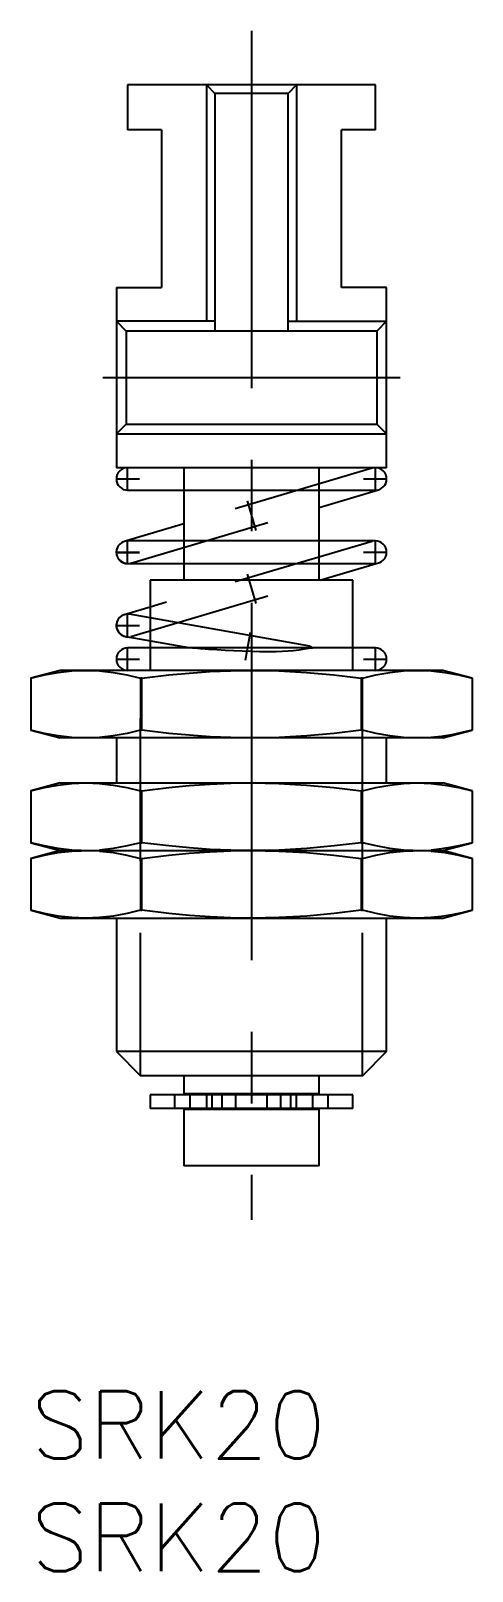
# Model space of a CAD drawing. Extents: x 0 to 19.6, y -8 to 60.4.
import ezdxf

# ---------------------------------------------------------------- set-up
doc = ezdxf.new("R2010")
doc.units = 0
doc.header["$LTSCALE"] = 0.5
doc.linetypes.add('CENTER', pattern=[50.8, 31.75, -6.35, 6.35, -6.35])
doc.linetypes.add('DASHED', pattern=[19.05, 12.7, -6.35])
for name, color, linetype in [('MSM_CENTER', 1, 'CENTER'), ('MSM_CONTINUOUS', 7, 'CONTINUOUS'), ('MSM_DASHED', 4, 'DASHED'), ('MSM_NARROW', 5, 'CONTINUOUS'), ('MSM_PART_NUMBER', 7, 'CONTINUOUS')]:
    doc.layers.add(name, color=color, linetype=linetype)
doc.styles.get("Standard").update_dxf_attribs({"font": 'txt.shx', "height": 3, "bigfont": 'bigfont.shx'})

msp = doc.modelspace()

# ---------------------------------------------------------------- linework, layer by layer
at = {"layer": 'MSM_CENTER'}
for p, q in [((9.8, 60.4), (9.8, 7.6)), ((3.2, 45), (16.4, 45)), ((3.775, 40.5), (4.825, 40.5)), ((4.3, 39.975), (4.3, 41.025)), ((14.775, 40.5), (15.825, 40.5)), ((15.3, 39.975), (15.3, 41.025)), ((9.604, 39.526), (9.992, 38.215)), ((4.296, 36.715), (4.296, 37.765)), ((4.3, 36.725), (4.3, 37.775)), ((15.3, 36.725), (15.3, 37.775)), ((3.771, 37.24), (4.821, 37.24)), ((3.775, 37.25), (4.825, 37.25)), ((14.775, 37.25), (15.825, 37.25)), ((9.604, 36.276), (9.992, 34.965)), ((4.296, 33.465), (4.296, 34.515)), ((4.3, 33.475), (4.3, 34.525)), ((3.771, 33.99), (4.821, 33.99)), ((3.775, 34), (4.825, 34)), ((9.745, 33.687), (9.524, 32.432)), ((4.3, 31.975), (4.3, 33.025)), ((15.3, 31.975), (15.3, 33.025)), ((3.775, 32.5), (4.825, 32.5)), ((14.775, 32.5), (15.825, 32.5))]:
    msp.add_line(p, q, dxfattribs=at)
at = {"layer": 'MSM_CONTINUOUS'}
for p, q in [((4.3, 58), (4.3, 56)), ((15.3, 58), (4.3, 58)), ((7.8, 58), (8.179, 57.621)), ((8.179, 57.621), (8.179, 47.067)), ((11.421, 57.621), (8.179, 57.621)), ((11.421, 57.621), (11.8, 58)), ((11.421, 47.067), (11.421, 57.621)), ((15.3, 56), (15.3, 58)), ((5.8, 56), (4.3, 56)), ((5.8, 56), (5.8, 49)), ((13.8, 49), (13.8, 56)), ((15.3, 56), (13.8, 56)), ((3.8, 49), (3.8, 41)), ((3.8, 49), (5.8, 49)), ((15.8, 49), (13.8, 49)), ((15.8, 41), (15.8, 49)), ((4.233, 47.067), (3.8, 47.5)), ((15.8, 47.5), (15.367, 47.067)), ((15.367, 47.067), (4.233, 47.067)), ((4.233, 47.067), (4.233, 42.933)), ((15.367, 47.067), (15.367, 42.933)), ((3.8, 42.5), (4.233, 42.933)), ((4.233, 42.933), (15.367, 42.933)), ((15.367, 42.933), (15.8, 42.5)), ((15.8, 41), (3.8, 41)), ((4.3, 40), (15.3, 40)), ((6.8, 40), (6.8, 37.75)), ((12.8, 39.238), (15.442, 40.021)), ((12.8, 37.75), (12.8, 40)), ((6.8, 38.504), (4.246, 37.747)), ((15.3, 37.75), (4.3, 37.75)), ((4.3, 36.75), (15.3, 36.75)), ((6.8, 36.75), (6.8, 36)), ((12.8, 36), (12.8, 36.75)), ((12.841, 36), (15.442, 36.771)), ((5.3, 36), (5.3, 34.331)), ((14.3, 36), (5.3, 36)), ((14.3, 33), (14.3, 36)), ((5.3, 34.809), (4.246, 34.497)), ((12.388, 33.082), (4.387, 34.492)), ((4.213, 33.508), (7.092, 33)), ((7.093, 33), (4.3, 33)), ((5.3, 33.316), (5.3, 33)), ((7.093, 33), (7.092, 33)), ((7.106, 32.998), (7.093, 33)), ((7.126, 32.996), (7.106, 32.998)), ((7.188, 32.99), (7.126, 32.996)), ((7.256, 32.984), (7.188, 32.99)), ((7.408, 32.972), (7.256, 32.984)), ((7.568, 32.959), (7.408, 32.972)), ((7.901, 32.934), (7.568, 32.959)), ((8.263, 32.909), (7.901, 32.934)), ((8.636, 32.886), (8.263, 32.909)), ((9.009, 32.865), (8.636, 32.886)), ((9.385, 32.848), (9.009, 32.865)), ((9.772, 32.833), (9.385, 32.848)), ((10.156, 32.824), (9.772, 32.833)), ((11.165, 32.837), (10.901, 32.827)), ((11.422, 32.853), (11.165, 32.837)), ((11.666, 32.875), (11.422, 32.853)), ((11.898, 32.903), (11.666, 32.875)), ((12.065, 32.926), (11.898, 32.903)), ((12.222, 32.95), (12.065, 32.926)), ((12.368, 32.971), (12.222, 32.95)), ((12.503, 32.988), (12.368, 32.971)), ((12.388, 33.082), (12.431, 33.066)), ((12.431, 33.066), (12.47, 33.034)), ((12.47, 33.034), (12.493, 33)), ((15.3, 33), (12.493, 33)), ((12.493, 33), (12.503, 32.988)), ((10.532, 32.821), (10.156, 32.824)), ((10.901, 32.827), (10.532, 32.821)), ((1.3, 32), (0, 31.652)), ((0, 31.652), (0.606, 31.797)), ((0, 31.652), (0, 29.348)), ((0.606, 31.797), (1.214, 31.907)), ((1.214, 31.907), (1.826, 31.976)), ((18.3, 32), (1.3, 32)), ((1.826, 31.976), (2.439, 32)), ((2.439, 32), (3.048, 31.977)), ((3.048, 31.977), (3.659, 31.908)), ((3.659, 31.908), (4.269, 31.798)), ((4.269, 31.798), (4.878, 31.652)), ((4.878, 31.652), (4.878, 29.348)), ((4.923, 31.652), (4.878, 31.652)), ((4.923, 31.652), (6.123, 31.796)), ((4.923, 29.348), (4.923, 31.652)), ((6.123, 31.796), (7.038, 31.883)), ((7.038, 31.883), (7.956, 31.947)), ((7.956, 31.947), (8.877, 31.987)), ((8.877, 31.987), (9.8, 32)), ((9.8, 32), (11.019, 31.977)), ((11.019, 31.977), (12.239, 31.908)), ((12.239, 31.908), (13.459, 31.798)), ((13.459, 31.798), (14.677, 31.652)), ((14.722, 31.652), (14.677, 31.652)), ((14.677, 31.652), (14.677, 29.348)), ((14.722, 31.652), (15.328, 31.797)), ((14.722, 29.348), (14.722, 31.652)), ((15.328, 31.797), (15.936, 31.907)), ((15.936, 31.907), (16.548, 31.976)), ((16.548, 31.976), (17.161, 32)), ((17.161, 32), (17.771, 31.977)), ((17.771, 31.977), (18.381, 31.908)), ((19.6, 31.652), (18.3, 32)), ((18.381, 31.908), (18.991, 31.798)), ((18.991, 31.798), (19.6, 31.652)), ((19.6, 31.652), (19.6, 29.348)), ((0, 29.348), (1.3, 29)), ((0.609, 29.202), (0, 29.348)), ((1.219, 29.092), (0.609, 29.202)), ((1.829, 29.023), (1.219, 29.092)), ((18.3, 29), (1.3, 29)), ((2.439, 29), (1.829, 29.023)), ((3.052, 29.024), (2.439, 29)), ((3.663, 29.093), (3.052, 29.024)), ((4.272, 29.203), (3.663, 29.093)), ((3.8, 29), (3.8, 27)), ((4.878, 29.348), (4.272, 29.203)), ((4.923, 29.348), (4.878, 29.348)), ((6.123, 29.204), (4.923, 29.348)), ((7.041, 29.117), (6.123, 29.204)), ((7.961, 29.053), (7.041, 29.117)), ((8.881, 29.013), (7.961, 29.053)), ((9.8, 29), (8.881, 29.013)), ((11.026, 29.024), (9.8, 29)), ((12.25, 29.093), (11.026, 29.024)), ((13.466, 29.203), (12.25, 29.093)), ((14.677, 29.348), (13.466, 29.203)), ((14.722, 29.348), (14.677, 29.348)), ((15.331, 29.202), (14.722, 29.348)), ((15.942, 29.092), (15.331, 29.202)), ((15.8, 27), (15.8, 29)), ((16.552, 29.023), (15.942, 29.092)), ((17.161, 29), (16.552, 29.023)), ((17.774, 29.024), (17.161, 29)), ((18.233, 29.071), (17.774, 29.024)), ((18.69, 29.143), (18.233, 29.071)), ((18.3, 29), (19.6, 29.348)), ((19.146, 29.236), (18.69, 29.143)), ((19.6, 29.348), (19.146, 29.236)), ((1.3, 27), (0, 26.652)), ((0, 26.652), (0.606, 26.797)), ((0.606, 26.797), (1.214, 26.907)), ((1.214, 26.907), (1.826, 26.976)), ((1.3, 27), (18.3, 27)), ((1.826, 26.976), (2.439, 27)), ((2.439, 27), (3.048, 26.977)), ((3.048, 26.977), (3.659, 26.908)), ((3.659, 26.908), (4.269, 26.798)), ((4.269, 26.798), (4.878, 26.652)), ((4.923, 26.652), (6.123, 26.796)), ((6.123, 26.796), (7.038, 26.883)), ((7.038, 26.883), (7.956, 26.947)), ((7.956, 26.947), (8.877, 26.987)), ((8.877, 26.987), (9.8, 27)), ((9.8, 27), (11.019, 26.977)), ((11.019, 26.977), (12.239, 26.908)), ((12.239, 26.908), (13.459, 26.798)), ((13.459, 26.798), (14.677, 26.652)), ((14.722, 26.652), (15.328, 26.797)), ((15.328, 26.797), (15.936, 26.907)), ((15.936, 26.907), (16.548, 26.976)), ((16.548, 26.976), (17.161, 27)), ((17.161, 27), (17.771, 26.977)), ((17.771, 26.977), (18.381, 26.908)), ((19.6, 26.652), (18.3, 27)), ((18.381, 26.908), (18.991, 26.798)), ((18.991, 26.798), (19.6, 26.652)), ((0, 26.652), (0, 24.348)), ((4.878, 26.652), (4.878, 24.348)), ((4.878, 26.652), (4.923, 26.652)), ((4.923, 24.348), (4.923, 26.652)), ((14.677, 26.652), (14.677, 24.348)), ((14.677, 26.652), (14.722, 26.652)), ((14.722, 24.348), (14.722, 26.652)), ((19.6, 26.652), (19.6, 24.348)), ((0, 24.348), (1.3, 24)), ((0.609, 24.202), (0, 24.348)), ((1.3, 24), (0, 23.652)), ((1.219, 24.092), (0.609, 24.202)), ((1.214, 23.907), (1.826, 23.976)), ((1.829, 24.023), (1.219, 24.092)), ((1.3, 24), (18.3, 24)), ((1.826, 23.976), (3.052, 24.024)), ((3.048, 23.977), (1.829, 24.023)), ((3.048, 23.977), (3.659, 23.908)), ((3.663, 24.093), (3.052, 24.024)), ((4.272, 24.203), (3.663, 24.093)), ((4.878, 24.348), (4.272, 24.203)), ((4.878, 24.348), (4.923, 24.348)), ((6.123, 24.204), (4.923, 24.348)), ((7.041, 24.117), (6.123, 24.204)), ((7.038, 23.883), (7.956, 23.947)), ((7.961, 24.053), (7.041, 24.117)), ((7.956, 23.947), (8.877, 23.987)), ((8.881, 24.013), (7.961, 24.053)), ((8.877, 23.987), (9.8, 24)), ((9.8, 24), (8.881, 24.013)), ((11.026, 24.024), (9.8, 24)), ((9.8, 24), (11.019, 23.977)), ((11.019, 23.977), (12.239, 23.908)), ((12.25, 24.093), (11.026, 24.024)), ((13.466, 24.203), (12.25, 24.093)), ((14.677, 24.348), (13.466, 24.203)), ((14.677, 24.348), (14.722, 24.348)), ((15.331, 24.202), (14.722, 24.348)), ((15.942, 24.092), (15.331, 24.202)), ((15.936, 23.907), (16.548, 23.976)), ((16.552, 24.023), (15.942, 24.092)), ((16.548, 23.976), (17.774, 24.024)), ((17.771, 23.977), (16.552, 24.023)), ((17.771, 23.977), (18.381, 23.908)), ((18.233, 24.071), (17.774, 24.024)), ((18.69, 24.143), (18.233, 24.071)), ((18.3, 24), (19.6, 24.348)), ((19.6, 23.652), (18.3, 24)), ((19.146, 24.236), (18.69, 24.143)), ((19.6, 24.348), (19.146, 24.236)), ((0, 23.652), (0.606, 23.797)), ((0, 23.652), (0, 21.348)), ((0.606, 23.797), (1.214, 23.907)), ((3.659, 23.908), (4.269, 23.798)), ((4.269, 23.798), (4.878, 23.652)), ((4.878, 23.652), (4.878, 21.348)), ((4.878, 23.652), (4.923, 23.652)), ((4.923, 23.652), (6.123, 23.796)), ((4.923, 21.348), (4.923, 23.652)), ((6.123, 23.796), (7.038, 23.883)), ((12.239, 23.908), (13.459, 23.798)), ((13.459, 23.798), (14.677, 23.652)), ((14.677, 23.652), (14.677, 21.348)), ((14.677, 23.652), (14.722, 23.652)), ((14.722, 23.652), (15.328, 23.797)), ((14.722, 21.348), (14.722, 23.652)), ((15.328, 23.797), (15.936, 23.907)), ((18.381, 23.908), (18.991, 23.798)), ((18.991, 23.798), (19.6, 23.652)), ((19.6, 23.652), (19.6, 21.348)), ((0, 21.348), (1.3, 21)), ((0.609, 21.202), (0, 21.348)), ((4.878, 21.348), (4.272, 21.203)), ((4.878, 21.348), (4.923, 21.348)), ((6.123, 21.204), (4.923, 21.348)), ((7.041, 21.117), (6.123, 21.204)), ((14.677, 21.348), (13.466, 21.203)), ((14.677, 21.348), (14.722, 21.348)), ((15.331, 21.202), (14.722, 21.348)), ((18.3, 21), (19.6, 21.348)), ((19.146, 21.236), (18.69, 21.143)), ((19.6, 21.348), (19.146, 21.236)), ((1.219, 21.092), (0.609, 21.202)), ((1.829, 21.023), (1.219, 21.092)), ((1.3, 21), (18.3, 21)), ((2.439, 21), (1.829, 21.023)), ((3.052, 21.024), (2.439, 21)), ((3.663, 21.093), (3.052, 21.024)), ((4.272, 21.203), (3.663, 21.093)), ((3.8, 21), (3.8, 15.073)), ((7.961, 21.053), (7.041, 21.117)), ((8.881, 21.013), (7.961, 21.053)), ((9.8, 21), (8.881, 21.013)), ((11.026, 21.024), (9.8, 21)), ((12.25, 21.093), (11.026, 21.024)), ((13.466, 21.203), (12.25, 21.093)), ((15.942, 21.092), (15.331, 21.202)), ((15.8, 15.073), (15.8, 21)), ((16.552, 21.023), (15.942, 21.092)), ((17.161, 21), (16.552, 21.023)), ((17.774, 21.024), (17.161, 21)), ((18.233, 21.071), (17.774, 21.024)), ((18.69, 21.143), (18.233, 21.071)), ((3.8, 15.073), (4.874, 14)), ((15.8, 15.073), (3.8, 15.073)), ((14.726, 14), (15.8, 15.073)), ((14.726, 14), (4.874, 14)), ((6.8, 14), (6.8, 13.2)), ((12.8, 13.2), (12.8, 14)), ((5.3, 13.15), (5.3, 12.55)), ((14.3, 13.15), (5.3, 13.15)), ((12.8, 13.2), (6.8, 13.2)), ((7.8, 13.2), (7.8, 13.15)), ((11.8, 13.15), (11.8, 13.2)), ((14.3, 12.55), (14.3, 13.15)), ((14.3, 12.55), (5.3, 12.55)), ((6.8, 12.5), (6.8, 10)), ((12.8, 12.5), (6.8, 12.5)), ((7.8, 12.55), (7.8, 12.5)), ((11.8, 12.5), (11.8, 12.55)), ((12.8, 10), (12.8, 12.5)), ((12.8, 10), (6.8, 10))]:
    msp.add_line(p, q, dxfattribs=at)
for centre, start, end in [((4.3, 40.5), 90, 270), ((15.3, 40.5), 270, 90), ((4.3, 37.25), 90, 270), ((15.3, 37.25), 270, 90), ((4.296, 37.24), 154.69973, 281.28359), ((4.296, 33.99), 154.69973, 271.6438), ((4.3, 34), 80, 260), ((4.3, 32.5), 90, 270), ((15.3, 32.5), 270, 90)]:
    msp.add_arc(centre, 0.5, start, end, dxfattribs=at)
at = {"layer": 'MSM_DASHED'}
for p, q in [((6.8, 41), (6.8, 40)), ((15.158, 40.979), (6.8, 38.504)), ((12.8, 40), (12.8, 41)), ((4.438, 36.761), (12.8, 39.238)), ((15.158, 37.729), (5.3, 34.809)), ((6.8, 37.75), (6.8, 36.75)), ((12.8, 36.75), (12.8, 37.75)), ((4.438, 33.511), (12.841, 36)), ((5.3, 34.331), (5.3, 33.316)), ((5.3, 33), (5.3, 32)), ((12.493, 33), (7.093, 33)), ((14.3, 32), (14.3, 33)), ((4.874, 14), (4.874, 32)), ((14.726, 14), (14.726, 32)), ((6.4, 12.55), (6.4, 13.15)), ((7.082, 12.55), (7.082, 13.15)), ((7.8, 13.15), (7.8, 12.55)), ((8.05, 12.55), (8.05, 13.15)), ((8.5, 12.55), (8.5, 13.15)), ((9.1, 12.55), (9.1, 13.15)), ((10.5, 12.55), (10.5, 13.15)), ((11.1, 12.55), (11.1, 13.15)), ((11.55, 12.55), (11.55, 13.15)), ((11.8, 12.55), (11.8, 13.15)), ((12.518, 12.55), (12.518, 13.15)), ((13.2, 12.55), (13.2, 13.15))]:
    msp.add_line(p, q, dxfattribs=at)
at = {"layer": 'MSM_NARROW'}
for p, q in [((7.8, 58), (7.8, 47.5)), ((11.8, 58), (11.8, 47.5)), ((8.179, 47.5), (3.8, 47.5)), ((11.421, 47.5), (15.8, 47.5)), ((3.8, 42.5), (15.8, 42.5)), ((4.246, 37.747), (4.154, 37.72)), ((4.246, 34.497), (4.154, 34.47)), ((7.547, 32.961), (7.568, 32.959))]:
    msp.add_line(p, q, dxfattribs=at)

# ---------------------------------------------------------------- texts
at = {"layer": 'MSM_PART_NUMBER'}
for p in [(0, -3), (0, -8)]:
    msp.add_text('SRK20', height=3, dxfattribs=at).set_placement(p)

doc.saveas('drawing.dxf')
